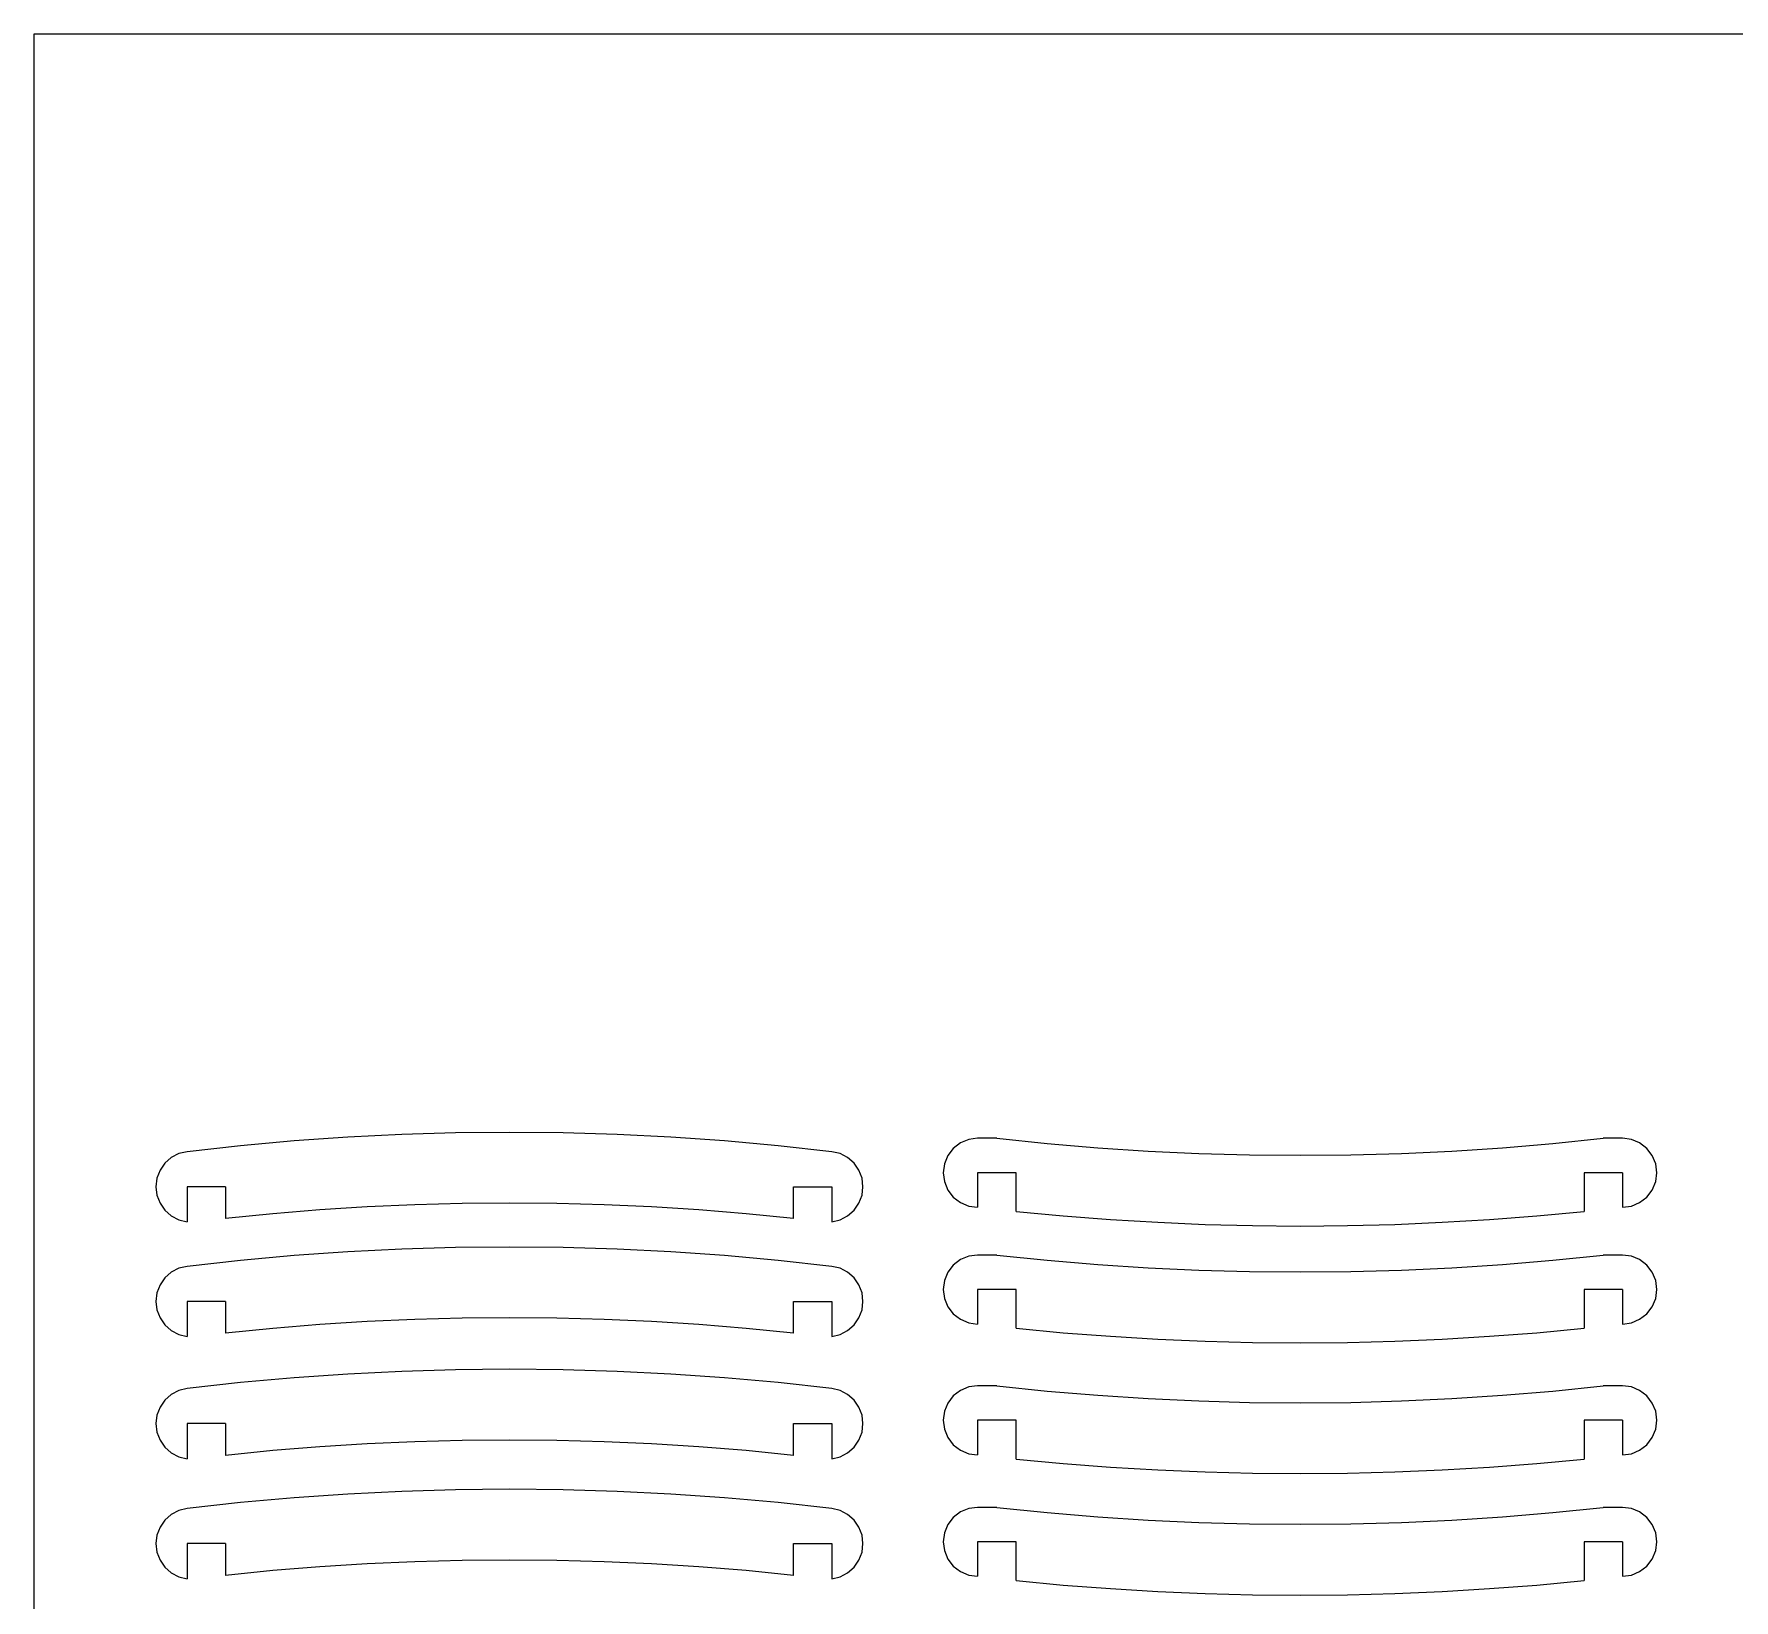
# Model space of a CAD drawing. Extents: x -123 to 123, y -118 to 118.
# Drawn here: x -123.2 to 0, y 4 to 117.6 of the extents above; entities that cross this region are included whole.
import ezdxf

# ---------------------------------------------------------------- set-up
doc = ezdxf.new("R2010")
doc.units = 0
doc.header["$MEASUREMENT"] = 0
doc.layers.get('0').update_dxf_attribs({"linetype": 'CONTINUOUS'})

msp = doc.modelspace()

# ---------------------------------------------------------------- linework, layer by layer
for p, q in [((-123.21, 117.56), (123.21, 117.56)), ((-123.21, -117.56), (-123.21, 117.56)), ((-108.24, 36.97), (-112.12, 36.54)), ((-104.35, 37.32), (-108.24, 36.97)), ((-100.46, 37.59), (-104.35, 37.32)), ((-96.56, 37.79), (-100.46, 37.59)), ((-92.66, 37.9), (-96.56, 37.79)), ((-88.75, 37.94), (-92.66, 37.9)), ((-84.85, 37.9), (-88.75, 37.94)), ((-80.95, 37.79), (-84.85, 37.9)), ((-77.05, 37.59), (-80.95, 37.79)), ((-73.16, 37.32), (-77.05, 37.59)), ((-69.27, 36.97), (-73.16, 37.32)), ((-65.39, 36.54), (-69.27, 36.97)), ((-56.07, 37.18), (-56.59, 36.78)), ((-55.46, 37.43), (-56.07, 37.18)), ((-54.82, 37.51), (-55.46, 37.43)), ((-53.43, 37.51), (-54.82, 37.51)), ((-53.43, 37.51), (-49.78, 37.14)), ((-49.78, 37.14), (-46.12, 36.83)), ((-16.79, 36.83), (-13.13, 37.14)), ((-13.13, 37.14), (-9.48, 37.51)), ((-8.09, 37.51), (-9.48, 37.51)), ((-7.44, 37.43), (-8.09, 37.51)), ((-6.84, 37.18), (-7.44, 37.43)), ((-6.32, 36.78), (-6.84, 37.18)), ((-113.27, 36.11), (-113.73, 35.7)), ((-112.72, 36.4), (-113.27, 36.11)), ((-112.12, 36.54), (-112.72, 36.4)), ((-64.79, 36.4), (-65.39, 36.54)), ((-64.24, 36.11), (-64.79, 36.4)), ((-63.78, 35.7), (-64.24, 36.11)), ((-56.98, 36.26), (-57.23, 35.66)), ((-56.59, 36.78), (-56.98, 36.26)), ((-46.12, 36.83), (-42.46, 36.59)), ((-42.46, 36.59), (-38.79, 36.42)), ((-38.79, 36.42), (-35.12, 36.31)), ((-35.12, 36.31), (-31.45, 36.28)), ((-31.45, 36.28), (-27.78, 36.31)), ((-27.78, 36.31), (-24.11, 36.42)), ((-24.11, 36.42), (-20.45, 36.59)), ((-20.45, 36.59), (-16.79, 36.83)), ((-5.92, 36.26), (-6.32, 36.78)), ((-5.67, 35.66), (-5.92, 36.26)), ((-114.3, 34.61), (-114.38, 34)), ((-114.08, 35.19), (-114.3, 34.61)), ((-113.73, 35.7), (-114.08, 35.19)), ((-63.42, 35.19), (-63.78, 35.7)), ((-63.2, 34.61), (-63.42, 35.19)), ((-63.13, 34), (-63.2, 34.61)), ((-57.23, 35.66), (-57.32, 35.01)), ((-57.32, 35.01), (-57.23, 34.37)), ((-52.03, 35.01), (-54.82, 35.01)), ((-54.82, 35.01), (-54.82, 32.51)), ((-52.03, 32.21), (-52.03, 35.01)), ((-10.87, 35.01), (-10.87, 32.21)), ((-8.09, 35.01), (-10.87, 35.01)), ((-8.09, 35.01), (-8.09, 32.51)), ((-5.59, 35.01), (-5.67, 35.66)), ((-5.67, 34.37), (-5.59, 35.01)), ((-114.38, 34), (-114.3, 33.39)), ((-114.3, 33.39), (-114.08, 32.81)), ((-109.33, 34), (-112.12, 34)), ((-112.12, 34), (-112.12, 31.45)), ((-109.33, 34), (-109.33, 31.7)), ((-68.17, 34), (-65.39, 34)), ((-68.17, 31.7), (-68.17, 34)), ((-65.39, 34), (-65.39, 31.45)), ((-63.42, 32.81), (-63.2, 33.39)), ((-63.2, 33.39), (-63.13, 34)), ((-57.23, 34.37), (-56.98, 33.76)), ((-56.98, 33.76), (-56.59, 33.24)), ((-6.32, 33.24), (-5.92, 33.76)), ((-5.92, 33.76), (-5.67, 34.37)), ((-114.08, 32.81), (-113.73, 32.3)), ((-113.73, 32.3), (-113.27, 31.89)), ((-105.91, 32.04), (-109.33, 31.7)), ((-102.49, 32.32), (-105.91, 32.04)), ((-99.06, 32.54), (-102.49, 32.32)), ((-95.62, 32.69), (-99.06, 32.54)), ((-92.19, 32.78), (-95.62, 32.69)), ((-88.75, 32.81), (-92.19, 32.78)), ((-85.32, 32.78), (-88.75, 32.81)), ((-81.88, 32.69), (-85.32, 32.78)), ((-78.45, 32.54), (-81.88, 32.69)), ((-75.02, 32.32), (-78.45, 32.54)), ((-71.59, 32.04), (-75.02, 32.32)), ((-68.17, 31.7), (-71.59, 32.04)), ((-64.24, 31.89), (-63.78, 32.3)), ((-63.78, 32.3), (-63.42, 32.81)), ((-56.59, 33.24), (-56.07, 32.85)), ((-56.07, 32.85), (-55.46, 32.6)), ((-55.46, 32.6), (-54.82, 32.51)), ((-52.03, 32.21), (-48.61, 31.88)), ((-14.29, 31.88), (-10.87, 32.21)), ((-8.09, 32.51), (-7.44, 32.6)), ((-7.44, 32.6), (-6.84, 32.85)), ((-6.84, 32.85), (-6.32, 33.24)), ((-113.27, 31.89), (-112.72, 31.6)), ((-112.72, 31.6), (-112.12, 31.45)), ((-65.39, 31.45), (-64.79, 31.6)), ((-64.79, 31.6), (-64.24, 31.89)), ((-48.61, 31.88), (-45.19, 31.62)), ((-45.19, 31.62), (-41.76, 31.42)), ((-41.76, 31.42), (-38.32, 31.27)), ((-38.32, 31.27), (-34.89, 31.18)), ((-34.89, 31.18), (-31.45, 31.15)), ((-31.45, 31.15), (-28.02, 31.18)), ((-28.02, 31.18), (-24.58, 31.27)), ((-24.58, 31.27), (-21.15, 31.42)), ((-21.15, 31.42), (-17.72, 31.62)), ((-17.72, 31.62), (-14.29, 31.88)), ((-92.66, 29.59), (-96.56, 29.47)), ((-88.75, 29.63), (-92.66, 29.59)), ((-84.85, 29.59), (-88.75, 29.63)), ((-80.95, 29.47), (-84.85, 29.59)), ((-108.24, 28.66), (-112.12, 28.23)), ((-104.35, 29.01), (-108.24, 28.66)), ((-100.46, 29.28), (-104.35, 29.01)), ((-96.56, 29.47), (-100.46, 29.28)), ((-77.05, 29.28), (-80.95, 29.47)), ((-73.16, 29.01), (-77.05, 29.28)), ((-69.27, 28.66), (-73.16, 29.01)), ((-65.39, 28.23), (-69.27, 28.66)), ((-56.07, 28.72), (-56.59, 28.32)), ((-55.46, 28.97), (-56.07, 28.72)), ((-54.82, 29.05), (-55.46, 28.97)), ((-53.43, 29.05), (-54.82, 29.05)), ((-53.43, 29.05), (-49.78, 28.67)), ((-49.78, 28.67), (-46.12, 28.37)), ((-46.12, 28.37), (-42.46, 28.13)), ((-20.45, 28.13), (-16.79, 28.37)), ((-16.79, 28.37), (-13.13, 28.67)), ((-13.13, 28.67), (-9.48, 29.05)), ((-8.09, 29.05), (-9.48, 29.05)), ((-7.44, 28.97), (-8.09, 29.05)), ((-6.84, 28.72), (-7.44, 28.97)), ((-6.32, 28.32), (-6.84, 28.72)), ((-113.73, 27.39), (-114.08, 26.88)), ((-113.27, 27.8), (-113.73, 27.39)), ((-112.72, 28.09), (-113.27, 27.8)), ((-112.12, 28.23), (-112.72, 28.09)), ((-64.79, 28.09), (-65.39, 28.23)), ((-64.24, 27.8), (-64.79, 28.09)), ((-63.78, 27.39), (-64.24, 27.8)), ((-63.42, 26.88), (-63.78, 27.39)), ((-57.23, 27.2), (-57.32, 26.55)), ((-56.98, 27.8), (-57.23, 27.2)), ((-56.59, 28.32), (-56.98, 27.8)), ((-42.46, 28.13), (-38.79, 27.95)), ((-38.79, 27.95), (-35.12, 27.85)), ((-35.12, 27.85), (-31.45, 27.82)), ((-31.45, 27.82), (-27.78, 27.85)), ((-27.78, 27.85), (-24.11, 27.95)), ((-24.11, 27.95), (-20.45, 28.13)), ((-5.92, 27.8), (-6.32, 28.32)), ((-5.67, 27.2), (-5.92, 27.8)), ((-5.59, 26.55), (-5.67, 27.2)), ((-114.3, 26.3), (-114.38, 25.69)), ((-114.08, 26.88), (-114.3, 26.3)), ((-63.2, 26.3), (-63.42, 26.88)), ((-63.13, 25.69), (-63.2, 26.3)), ((-57.32, 26.55), (-57.23, 25.9)), ((-57.23, 25.9), (-56.98, 25.3)), ((-54.82, 26.55), (-54.82, 24.05)), ((-52.03, 26.55), (-54.82, 26.55)), ((-52.03, 23.75), (-52.03, 26.55)), ((-10.87, 26.55), (-10.87, 23.75)), ((-8.09, 26.55), (-10.87, 26.55)), ((-8.09, 26.55), (-8.09, 24.05)), ((-5.92, 25.3), (-5.67, 25.9)), ((-5.67, 25.9), (-5.59, 26.55)), ((-114.38, 25.69), (-114.3, 25.07)), ((-114.3, 25.07), (-114.08, 24.49)), ((-109.33, 25.69), (-112.12, 25.69)), ((-112.12, 25.69), (-112.12, 23.14)), ((-109.33, 25.69), (-109.33, 23.39)), ((-68.17, 25.69), (-65.39, 25.69)), ((-68.17, 23.39), (-68.17, 25.69)), ((-65.39, 25.69), (-65.39, 23.14)), ((-63.42, 24.49), (-63.2, 25.07)), ((-63.2, 25.07), (-63.13, 25.69)), ((-56.98, 25.3), (-56.59, 24.78)), ((-56.59, 24.78), (-56.07, 24.39)), ((-6.84, 24.39), (-6.32, 24.78)), ((-6.32, 24.78), (-5.92, 25.3)), ((-114.08, 24.49), (-113.73, 23.99)), ((-113.73, 23.99), (-113.27, 23.58)), ((-113.27, 23.58), (-112.72, 23.29)), ((-105.91, 23.73), (-109.33, 23.39)), ((-102.49, 24.01), (-105.91, 23.73)), ((-99.06, 24.22), (-102.49, 24.01)), ((-95.62, 24.38), (-99.06, 24.22)), ((-92.19, 24.47), (-95.62, 24.38)), ((-88.75, 24.5), (-92.19, 24.47)), ((-85.32, 24.47), (-88.75, 24.5)), ((-81.88, 24.38), (-85.32, 24.47)), ((-78.45, 24.22), (-81.88, 24.38)), ((-75.02, 24.01), (-78.45, 24.22)), ((-71.59, 23.73), (-75.02, 24.01)), ((-68.17, 23.39), (-71.59, 23.73)), ((-64.79, 23.29), (-64.24, 23.58)), ((-64.24, 23.58), (-63.78, 23.99)), ((-63.78, 23.99), (-63.42, 24.49)), ((-56.07, 24.39), (-55.46, 24.14)), ((-55.46, 24.14), (-54.82, 24.05)), ((-52.03, 23.75), (-48.61, 23.42)), ((-48.61, 23.42), (-45.19, 23.16)), ((-17.72, 23.16), (-14.29, 23.42)), ((-14.29, 23.42), (-10.87, 23.75)), ((-8.09, 24.05), (-7.44, 24.14)), ((-7.44, 24.14), (-6.84, 24.39)), ((-112.72, 23.29), (-112.12, 23.14)), ((-65.39, 23.14), (-64.79, 23.29)), ((-45.19, 23.16), (-41.76, 22.95)), ((-41.76, 22.95), (-38.32, 22.81)), ((-38.32, 22.81), (-34.89, 22.72)), ((-34.89, 22.72), (-31.45, 22.69)), ((-31.45, 22.69), (-28.02, 22.72)), ((-28.02, 22.72), (-24.58, 22.81)), ((-24.58, 22.81), (-21.15, 22.95)), ((-21.15, 22.95), (-17.72, 23.16)), ((-108.24, 19.8), (-112.12, 19.37)), ((-104.35, 20.15), (-108.24, 19.8)), ((-100.46, 20.42), (-104.35, 20.15)), ((-96.56, 20.61), (-100.46, 20.42)), ((-92.66, 20.73), (-96.56, 20.61)), ((-88.75, 20.77), (-92.66, 20.73)), ((-84.85, 20.73), (-88.75, 20.77)), ((-80.95, 20.61), (-84.85, 20.73)), ((-77.05, 20.42), (-80.95, 20.61)), ((-73.16, 20.15), (-77.05, 20.42)), ((-69.27, 19.8), (-73.16, 20.15)), ((-65.39, 19.37), (-69.27, 19.8)), ((-113.73, 18.53), (-114.08, 18.02)), ((-113.27, 18.94), (-113.73, 18.53)), ((-112.72, 19.22), (-113.27, 18.94)), ((-112.12, 19.37), (-112.72, 19.22)), ((-64.79, 19.22), (-65.39, 19.37)), ((-64.24, 18.94), (-64.79, 19.22)), ((-63.78, 18.53), (-64.24, 18.94)), ((-63.42, 18.02), (-63.78, 18.53)), ((-56.59, 18.84), (-56.98, 18.32)), ((-56.07, 19.24), (-56.59, 18.84)), ((-55.46, 19.49), (-56.07, 19.24)), ((-54.82, 19.57), (-55.46, 19.49)), ((-53.43, 19.57), (-54.82, 19.57)), ((-53.43, 19.57), (-49.78, 19.19)), ((-49.78, 19.19), (-46.12, 18.89)), ((-46.12, 18.89), (-42.46, 18.65)), ((-42.46, 18.65), (-38.79, 18.47)), ((-24.11, 18.47), (-20.45, 18.65)), ((-20.45, 18.65), (-16.79, 18.89)), ((-16.79, 18.89), (-13.13, 19.19)), ((-13.13, 19.19), (-9.48, 19.57)), ((-8.09, 19.57), (-9.48, 19.57)), ((-7.44, 19.49), (-8.09, 19.57)), ((-6.84, 19.24), (-7.44, 19.49)), ((-6.32, 18.84), (-6.84, 19.24)), ((-5.92, 18.32), (-6.32, 18.84)), ((-114.3, 17.44), (-114.38, 16.83)), ((-114.08, 18.02), (-114.3, 17.44)), ((-63.2, 17.44), (-63.42, 18.02)), ((-63.13, 16.83), (-63.2, 17.44)), ((-57.23, 17.72), (-57.32, 17.07)), ((-56.98, 18.32), (-57.23, 17.72)), ((-38.79, 18.47), (-35.12, 18.37)), ((-35.12, 18.37), (-31.45, 18.34)), ((-31.45, 18.34), (-27.78, 18.37)), ((-27.78, 18.37), (-24.11, 18.47)), ((-5.67, 17.72), (-5.92, 18.32)), ((-5.59, 17.07), (-5.67, 17.72)), ((-114.38, 16.83), (-114.3, 16.21)), ((-114.3, 16.21), (-114.08, 15.63)), ((-109.33, 16.83), (-112.12, 16.83)), ((-112.12, 16.83), (-112.12, 14.28)), ((-109.33, 16.83), (-109.33, 14.53)), ((-68.17, 16.83), (-65.39, 16.83)), ((-68.17, 14.53), (-68.17, 16.83)), ((-65.39, 16.83), (-65.39, 14.28)), ((-63.42, 15.63), (-63.2, 16.21)), ((-63.2, 16.21), (-63.13, 16.83)), ((-57.32, 17.07), (-57.23, 16.42)), ((-57.23, 16.42), (-56.98, 15.82)), ((-54.82, 17.07), (-54.82, 14.57)), ((-52.03, 17.07), (-54.82, 17.07)), ((-52.03, 14.26), (-52.03, 17.07)), ((-10.87, 17.07), (-10.87, 14.26)), ((-8.09, 17.07), (-10.87, 17.07)), ((-8.09, 17.07), (-8.09, 14.57)), ((-5.92, 15.82), (-5.67, 16.42)), ((-5.67, 16.42), (-5.59, 17.07)), ((-114.08, 15.63), (-113.73, 15.12)), ((-113.73, 15.12), (-113.27, 14.71)), ((-105.91, 14.87), (-109.33, 14.53)), ((-102.49, 15.14), (-105.91, 14.87)), ((-99.06, 15.36), (-102.49, 15.14)), ((-95.62, 15.52), (-99.06, 15.36)), ((-92.19, 15.61), (-95.62, 15.52)), ((-88.75, 15.64), (-92.19, 15.61)), ((-85.32, 15.61), (-88.75, 15.64)), ((-81.88, 15.52), (-85.32, 15.61)), ((-78.45, 15.36), (-81.88, 15.52)), ((-75.02, 15.14), (-78.45, 15.36)), ((-71.59, 14.87), (-75.02, 15.14)), ((-68.17, 14.53), (-71.59, 14.87)), ((-64.24, 14.71), (-63.78, 15.12)), ((-63.78, 15.12), (-63.42, 15.63)), ((-56.98, 15.82), (-56.59, 15.3)), ((-56.59, 15.3), (-56.07, 14.9)), ((-56.07, 14.9), (-55.46, 14.65)), ((-7.44, 14.65), (-6.84, 14.9)), ((-6.84, 14.9), (-6.32, 15.3)), ((-6.32, 15.3), (-5.92, 15.82)), ((-113.27, 14.71), (-112.72, 14.43)), ((-112.72, 14.43), (-112.12, 14.28)), ((-65.39, 14.28), (-64.79, 14.43)), ((-64.79, 14.43), (-64.24, 14.71)), ((-55.46, 14.65), (-54.82, 14.57)), ((-52.03, 14.26), (-48.61, 13.94)), ((-48.61, 13.94), (-45.19, 13.68)), ((-45.19, 13.68), (-41.76, 13.47)), ((-21.15, 13.47), (-17.72, 13.68)), ((-17.72, 13.68), (-14.29, 13.94)), ((-14.29, 13.94), (-10.87, 14.26)), ((-8.09, 14.57), (-7.44, 14.65)), ((-41.76, 13.47), (-38.32, 13.33)), ((-38.32, 13.33), (-34.89, 13.24)), ((-34.89, 13.24), (-31.45, 13.21)), ((-31.45, 13.21), (-28.02, 13.24)), ((-28.02, 13.24), (-24.58, 13.33)), ((-24.58, 13.33), (-21.15, 13.47)), ((-108.24, 11.1), (-112.12, 10.67)), ((-104.35, 11.45), (-108.24, 11.1)), ((-100.46, 11.72), (-104.35, 11.45)), ((-96.56, 11.91), (-100.46, 11.72)), ((-92.66, 12.03), (-96.56, 11.91)), ((-88.75, 12.07), (-92.66, 12.03)), ((-84.85, 12.03), (-88.75, 12.07)), ((-80.95, 11.91), (-84.85, 12.03)), ((-77.05, 11.72), (-80.95, 11.91)), ((-73.16, 11.45), (-77.05, 11.72)), ((-69.27, 11.1), (-73.16, 11.45)), ((-65.39, 10.67), (-69.27, 11.1)), ((-113.27, 10.24), (-113.73, 9.83)), ((-112.72, 10.52), (-113.27, 10.24)), ((-112.12, 10.67), (-112.72, 10.52)), ((-64.79, 10.52), (-65.39, 10.67)), ((-64.24, 10.24), (-64.79, 10.52)), ((-63.78, 9.83), (-64.24, 10.24)), ((-56.59, 10.03), (-56.98, 9.51)), ((-56.07, 10.43), (-56.59, 10.03)), ((-55.46, 10.68), (-56.07, 10.43)), ((-54.82, 10.76), (-55.46, 10.68)), ((-53.43, 10.76), (-54.82, 10.76)), ((-53.43, 10.76), (-49.78, 10.39)), ((-49.78, 10.39), (-46.12, 10.08)), ((-46.12, 10.08), (-42.46, 9.84)), ((-20.45, 9.84), (-16.79, 10.08)), ((-16.79, 10.08), (-13.13, 10.39)), ((-13.13, 10.39), (-9.48, 10.76)), ((-8.09, 10.76), (-9.48, 10.76)), ((-7.44, 10.68), (-8.09, 10.76)), ((-6.84, 10.43), (-7.44, 10.68)), ((-6.32, 10.03), (-6.84, 10.43)), ((-5.92, 9.51), (-6.32, 10.03)), ((-114.3, 8.74), (-114.38, 8.13)), ((-114.08, 9.32), (-114.3, 8.74)), ((-113.73, 9.83), (-114.08, 9.32)), ((-63.42, 9.32), (-63.78, 9.83)), ((-63.2, 8.74), (-63.42, 9.32)), ((-63.13, 8.13), (-63.2, 8.74)), ((-57.23, 8.91), (-57.32, 8.26)), ((-56.98, 9.51), (-57.23, 8.91)), ((-42.46, 9.84), (-38.79, 9.67)), ((-38.79, 9.67), (-35.12, 9.56)), ((-35.12, 9.56), (-31.45, 9.53)), ((-31.45, 9.53), (-27.78, 9.56)), ((-27.78, 9.56), (-24.11, 9.67)), ((-24.11, 9.67), (-20.45, 9.84)), ((-5.67, 8.91), (-5.92, 9.51)), ((-5.59, 8.26), (-5.67, 8.91)), ((-114.38, 8.13), (-114.3, 7.51)), ((-114.3, 7.51), (-114.08, 6.93)), ((-109.33, 8.13), (-112.12, 8.13)), ((-112.12, 8.13), (-112.12, 5.58)), ((-109.33, 8.13), (-109.33, 5.83)), ((-68.17, 5.83), (-68.17, 8.13)), ((-68.17, 8.13), (-65.39, 8.13)), ((-65.39, 8.13), (-65.39, 5.58)), ((-63.42, 6.93), (-63.2, 7.51)), ((-63.2, 7.51), (-63.13, 8.13)), ((-57.32, 8.26), (-57.23, 7.62)), ((-57.23, 7.62), (-56.98, 7.01)), ((-52.03, 8.26), (-54.82, 8.26)), ((-54.82, 8.26), (-54.82, 5.76)), ((-52.03, 5.46), (-52.03, 8.26)), ((-10.87, 8.26), (-10.87, 5.46)), ((-8.09, 8.26), (-10.87, 8.26)), ((-8.09, 8.26), (-8.09, 5.76)), ((-5.92, 7.01), (-5.67, 7.62)), ((-5.67, 7.62), (-5.59, 8.26)), ((-114.08, 6.93), (-113.73, 6.42)), ((-113.73, 6.42), (-113.27, 6.01)), ((-105.91, 6.17), (-109.33, 5.83)), ((-102.49, 6.45), (-105.91, 6.17)), ((-99.06, 6.66), (-102.49, 6.45)), ((-95.62, 6.82), (-99.06, 6.66)), ((-92.19, 6.91), (-95.62, 6.82)), ((-88.75, 6.94), (-92.19, 6.91)), ((-85.32, 6.91), (-88.75, 6.94)), ((-81.88, 6.82), (-85.32, 6.91)), ((-78.45, 6.66), (-81.88, 6.82)), ((-75.02, 6.45), (-78.45, 6.66)), ((-71.59, 6.17), (-75.02, 6.45)), ((-68.17, 5.83), (-71.59, 6.17)), ((-64.24, 6.01), (-63.78, 6.42)), ((-63.78, 6.42), (-63.42, 6.93)), ((-56.98, 7.01), (-56.59, 6.49)), ((-56.59, 6.49), (-56.07, 6.1)), ((-6.84, 6.1), (-6.32, 6.49)), ((-6.32, 6.49), (-5.92, 7.01)), ((-113.27, 6.01), (-112.72, 5.73)), ((-112.72, 5.73), (-112.12, 5.58)), ((-65.39, 5.58), (-64.79, 5.73)), ((-64.79, 5.73), (-64.24, 6.01)), ((-56.07, 6.1), (-55.46, 5.85)), ((-55.46, 5.85), (-54.82, 5.76)), ((-52.03, 5.46), (-48.61, 5.13)), ((-48.61, 5.13), (-45.19, 4.87)), ((-17.72, 4.87), (-14.29, 5.13)), ((-14.29, 5.13), (-10.87, 5.46)), ((-8.09, 5.76), (-7.44, 5.85)), ((-7.44, 5.85), (-6.84, 6.1)), ((-45.19, 4.87), (-41.76, 4.67)), ((-41.76, 4.67), (-38.32, 4.52)), ((-38.32, 4.52), (-34.89, 4.43)), ((-34.89, 4.43), (-31.45, 4.4)), ((-31.45, 4.4), (-28.02, 4.43)), ((-28.02, 4.43), (-24.58, 4.52)), ((-24.58, 4.52), (-21.15, 4.67)), ((-21.15, 4.67), (-17.72, 4.87))]:
    msp.add_line(p, q)

doc.saveas('drawing.dxf')
